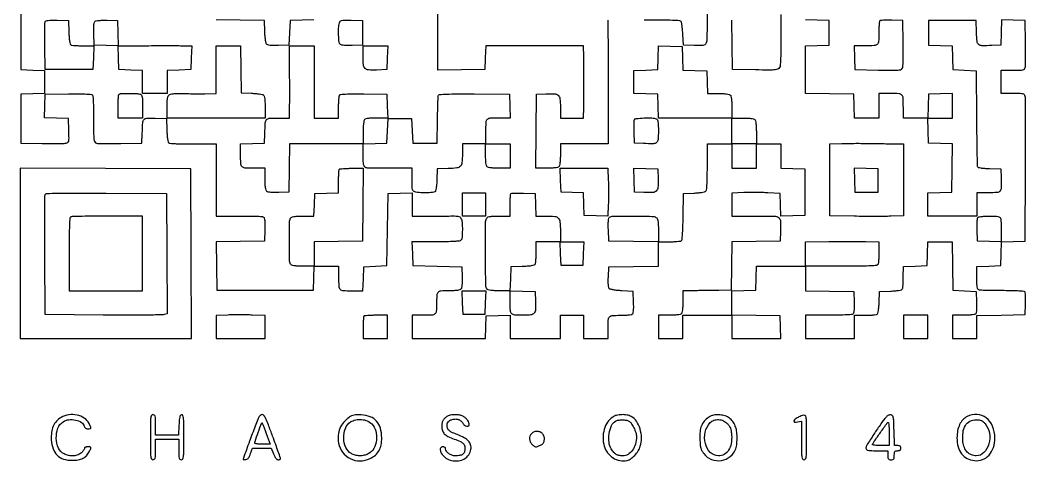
# Model space of a CAD drawing. Extents: x 156 to 936, y 95 to 969.
# Drawn here: x 156 to 936, y 95 to 437 of the extents above; entities that cross this region are included whole.
import ezdxf

# ---------------------------------------------------------------- set-up
doc = ezdxf.new("R2010")
doc.units = 0

msp = doc.modelspace()

# ---------------------------------------------------------------- linework, layer by layer
for points in [[(156.5, 455.5), (156.5, 427), (156.5, 398.5), (165.75, 398.212474), (175, 397.924948), (175, 389), (175, 380.075052), (165.75, 379.787526), (156.5, 379.5), (156.5, 360.5), (156.5, 341.5), (173, 341.233386, 0.003267), (179.486999, 341.170954, 0.004477), (185.324975, 341.205181, 0.002936), (190.219748, 341.30646, 0.051887), (191.78715, 341.511762, 0.118397), (193.070995, 342.163295, 0.167412), (193.7179, 343.257993, 0.054191), (193.921037, 345.419345, 0.004141), (193.78715, 351.278376), (193.5, 360.5), (184.212977, 360.788016), (174.925954, 361.076031), (175.212977, 370.288016), (175.5, 379.5), (193.471635, 379.700404, -0.00349), (202.066851, 379.736243, -0.012629), (207.535465, 379.582705, -0.012092), (211.243763, 379.294705, -0.229632), (212.206323, 378.700404, -0.129345), (212.513158, 377.739109, -0.002653), (212.749726, 372.644153, -0.006048), (212.923558, 366.650904, -0.004009), (212.984687, 359.769052, 0.001723), (213.034963, 348.105465, 0.028883), (213.287849, 344.250582, 0.1118), (213.949055, 342.416074, 0.192457), (215.25, 341.483537, 0.053901), (216.797256, 341.275019, 0.002978), (221.685938, 341.175744, 0.004581), (227.515656, 341.145502, 0.003332), (234, 341.214485), (250.5, 341.5), (250.75303, 349, -0.008062), (251.174048, 357.439007, -0.161069), (252.131127, 359.798383, -0.21244), (254.224343, 360.802761, -0.015449), (260.778718, 360.788514), (269.5, 360.5), (269.792098, 351.532999, 0.009858), (269.991754, 347.71747, 0.020103), (270.327592, 344.736728, 0.019888), (270.755925, 342.535291, 0.190822), (271.292098, 341.766591, 0.119292), (272.152746, 341.455183, 0.008999), (274.642054, 341.226232, 0.012014), (277.656184, 341.076334, 0.008841), (281, 341.049645, -0.001416), (284.92069, 341.076575, -0.000778), (289.720313, 341.08848, -0.000775), (294.591128, 341.085429, -0.001241), (298.75, 341.066053), (308, 341), (308, 313), (308, 285), (316.75, 284.877856, 0.002545), (320.750441, 284.842374, 0.001461), (325.573438, 284.838237, 0.00146), (330.420176, 284.862393, 0.002435), (334.5, 284.914506, -0.009201), (338.041398, 284.911813, -0.012489), (341.235583, 284.770733, -0.009454), (343.871408, 284.538117, -0.12225), (344.791346, 284.20208, -0.184206), (345.390058, 283.350816, -0.036716), (345.719975, 281.487313, -0.025673), (345.862563, 278.665782, -0.007957), (345.791346, 274.41543), (345.5, 265.5), (326.728016, 265.227854), (307.956032, 264.955708), (308.228016, 246.227854), (308.5, 227.5), (346, 227.5), (383.5, 227.5), (383.787526, 236.75), (384.075052, 246), (393.537526, 246), (403, 246), (403, 238.081787, 0.011384), (403.170318, 230.602344, 0.174757), (404.139748, 228.254332, 0.195866), (406.341871, 227.20038, 0.014889), (413.069463, 227), (421.924948, 227), (422.212474, 236.25), (422.5, 245.5), (431.5, 246), (440.5, 246.5), (441, 274.5), (441.5, 302.5), (450.75, 302.787526), (460, 303.075052), (460, 294.037526), (460, 285), (468.75, 284.881396, 0.003027), (472.795634, 284.851055, 0.001644), (477.768566, 284.860216, 0.001637), (482.828258, 284.902736, 0.002591), (487.164267, 284.975847, -0.004947), (492.91022, 285.045651, -0.042418), (495.470048, 284.8339, -0.105963), (496.919805, 284.25744, -0.123067), (497.914267, 283.160193, -0.105733), (498.791865, 280.116446, -0.019195), (498.978899, 274.208462, -0.015801), (498.751825, 268.288247, -0.180798), (497.8, 266.2, -0.171775), (496.578973, 265.617435, -0.0109), (492.562402, 265.28272, -0.01162), (486.814006, 265.06357, -0.003717), (478.262474, 265), (459.924948, 265), (460.212474, 255.75), (460.5, 246.5), (479.5, 246), (498.5, 245.5), (498.793771, 237.655204, -0.01153), (498.842502, 234.264652, -0.021342), (498.701133, 231.514748, -0.023545), (498.405224, 229.431833, -0.126804), (497.921326, 228.405204, -0.144912), (496.943902, 227.750408, -0.038672), (495.098201, 227.327728, -0.027367), (492.391264, 227.07498, -0.009595), (488.484544, 227, 0.016317), (482.246048, 226.796357, 0.194838), (480.116228, 225.76723, 0.173287), (479.172338, 223.488214, 0.012373), (479, 216.525201, -0.02159), (478.762257, 211.021987, -0.210194), (477.668924, 209.023995, -0.154717), (475.274938, 208.153545, -0.010435), (467.918213, 208), (460, 208), (460, 199), (460, 190), (488.461067, 190), (516.922134, 190), (517.211067, 198.75), (517.5, 207.5), (526.75, 207.787526), (536, 208.075052), (536, 199.037526), (536, 190), (555.5, 190), (575, 190), (575, 199), (575, 208), (584, 208), (593, 208), (593, 199), (593, 190), (602.5, 190), (612, 190), (612, 197.418213, -0.012045), (612.169488, 204.452803, -0.170409), (613.103321, 206.752319, -0.196932), (615.216333, 207.795471, -0.016954), (621.356989, 208.015313, 0.009288), (624.570103, 208.081049, 0.012325), (627.487838, 208.267102, 0.009701), (629.896861, 208.527636, 0.10999), (630.793098, 208.850966, 0.187221), (631.389362, 209.659703, 0.039341), (631.721251, 211.4185, 0.027159), (631.864234, 214.085459, 0.008519), (631.793098, 218.085653), (631.5, 226.5), (622.795583, 227, -0.010967), (619.381989, 227.271312, -0.015042), (616.327771, 227.674739, -0.01172), (613.836594, 228.140547, -0.145803), (613.000726, 228.594857, -0.155444), (612.558498, 229.454858, -0.019595), (612.289631, 231.55462, -0.019943), (612.157432, 234.29015, -0.011423), (612.205143, 237.594857), (612.5, 245.5), (631.75, 245.771593), (651, 246.043186), (651, 255.521593), (651, 265), (659.25, 265.015313, 0.008715), (662.499311, 265.077986, 0.011727), (665.436726, 265.254937, 0.008914), (667.863889, 265.502015, 0.11214), (668.726088, 265.809551, 0.223435), (669.339909, 266.777433, 0.01141), (669.731244, 270.573985, 0.01247), (670.034694, 276.090119, 0.003691), (670.226088, 284.544238), (670.5, 302.5), (678.452616, 302.795712, 0.011934), (681.592986, 302.987621, 0.0156), (684.450258, 303.320848, 0.013166), (686.789339, 303.731108, 0.123819), (687.702616, 304.168156, 0.188753), (688.359764, 305.357019, 0.015875), (688.7168, 308.91226, 0.013632), (688.939217, 314.323601, 0.003454), (689, 323.122445), (689, 341), (698.5, 341), (708, 341), (708, 331.5), (708, 322), (717.5, 322), (727, 322), (727, 331.5), (727, 341), (736.5, 341), (746, 341), (746, 331.537526), (746, 322.075052), (755.25, 321.787526), (764.5, 321.5), (764.5, 303.5), (764.5, 285.5), (755.289473, 285.212997), (746.078945, 284.925993), (745.789473, 293.712997), (745.5, 302.5), (736, 303, 0.006938), (731.692458, 303.166817, 0.004162), (726.573437, 303.251332, 0.004166), (721.478137, 303.250578, 0.007241), (717.25, 303.15347), (708, 302.806941), (708, 293.90347), (708, 285), (716.75, 284.877856, 0.003081), (720.761632, 284.846577, 0.001745), (725.621493, 284.855586, 0.001741), (730.520626, 284.898823, 0.002865), (734.663595, 284.973564, -0.021345), (741.781619, 284.838912, -0.189825), (744.56881, 283.537683, -0.181798), (745.785214, 280.653825, -0.019299), (745.79184, 273.237562), (745.5, 265.5), (726.771984, 265.228016), (708.043969, 264.956031), (707.771984, 246.228016), (707.5, 227.5), (698, 227.329024, -0.000729), (693.692568, 227.257785, -0.000437), (688.573437, 227.185059, -0.000437), (683.478045, 227.121575, -0.00076), (679.25, 227.079024), (670, 227), (670, 218.7, -0.011084), (669.92177, 215.171507, -0.020332), (669.677711, 212.306878, -0.021091), (669.310542, 210.139671, -0.144849), (668.8, 209.2, -0.144849), (667.860329, 208.689458, -0.021091), (665.693122, 208.322289, -0.020332), (662.828493, 208.07823, -0.011084), (659.3, 208), (651, 208), (651, 199), (651, 190), (660.5, 190), (670, 190), (670, 199), (670, 208), (689, 208), (708, 208), (708, 199), (708, 190), (727.038933, 190), (746.077866, 190), (745.788933, 198.75), (745.5, 207.5), (726.75, 207.772065), (708, 208.044131), (708, 217.484539), (708, 226.924948), (717.25, 227.212474), (726.5, 227.5), (726.787526, 236.75), (727.075052, 246), (746.037526, 246), (765, 246), (765, 236.522065), (765, 227.044131), (783.75, 226.772065), (802.5, 226.5), (802.793098, 218.085653, -0.008519), (802.864234, 214.085459, -0.027159), (802.721251, 211.4185, -0.039341), (802.389362, 209.659703, -0.187221), (801.793098, 208.850966, -0.128063), (800.767033, 208.521621, -0.002999), (795.665785, 208.267102, -0.006444), (789.645645, 208.080621, -0.004304), (782.75, 208.015313), (765, 208), (765, 199), (765, 190), (784, 190), (803, 190), (803, 199), (803, 208), (811.25, 208.015313, 0.008579), (814.497876, 208.077072, 0.011582), (817.430835, 208.251296, 0.008725), (819.854929, 208.494381, 0.112667), (820.706033, 208.797157, 0.192561), (821.236162, 209.533237, 0.02067), (821.666992, 211.63313, 0.020911), (822.005667, 214.460658, 0.010674), (822.206033, 218.031844), (822.5, 226.5), (830.968156, 226.793967, 0.010674), (834.539342, 226.994333, 0.020911), (837.36687, 227.333008, 0.02067), (839.466763, 227.763838, 0.192561), (840.202843, 228.293967, 0.112531), (840.505585, 229.144249, 0.008778), (840.748704, 231.558142, 0.011623), (840.922925, 234.478979, 0.008617), (840.984687, 237.712474), (841, 245.924948), (850.25, 246.212474), (859.5, 246.5), (859.787526, 255.75), (860.075052, 265), (869.515461, 265), (878.955869, 265), (879.227935, 246.25), (879.5, 227.5), (888.5, 227), (897.5, 226.5), (897.793098, 218.085653, -0.008519), (897.864234, 214.085459, -0.027159), (897.721251, 211.4185, -0.039341), (897.389362, 209.659703, -0.187221), (896.793098, 208.850966, -0.110402), (895.894283, 208.527533, -0.00954), (893.45641, 208.267102, -0.012203), (890.504112, 208.081041, -0.00917), (887.25, 208.015313), (879, 208), (879, 199), (879, 190), (888.5, 190), (898, 190), (898, 198.977935), (898, 207.955869), (916.75, 208.227935), (935.5, 208.5), (935.792979, 216.907021, 0.010281), (935.839885, 220.193128, 0.014674), (935.735951, 223.108424, 0.010537), (935.52991, 225.49676, 0.171211), (935.187424, 226.212576, 0.182288), (934.389009, 226.573715, 0.003293), (929.645025, 226.847166, 0.007725), (924.049753, 227.046122, 0.005024), (917.581456, 227.111111, -0.003074), (911.075329, 227.151111, -0.004522), (905.35971, 227.273095, -0.002192), (900.510991, 227.44173, -0.081998), (899.437012, 227.662544, -0.213137), (898.732081, 228.368885, -0.053255), (898.306136, 229.983044, -0.030567), (898.065016, 232.640834, -0.00734), (898, 237.069463), (898, 245.924948), (907.25, 246.212474), (916.5, 246.5), (916.787036, 255.712964), (917.074071, 264.925929), (926.287036, 265.212964), (935.5, 265.5), (935.776118, 320.5, 0.000946), (935.842591, 341.744487, 0.001484), (935.810983, 360.004687, 0.000367), (935.724204, 375.978155, 0.057952), (935.507066, 377.75, 0.122612), (934.851516, 379.003912, 0.154493), (933.732866, 379.672192, 0.053324), (931.54856, 379.947535, 0.004712), (925.980948, 380), (917, 380), (917, 389), (917, 398), (925.980948, 398, 0.004723), (931.546285, 398.052569, 0.05326), (933.733241, 398.32806, 0.153853), (934.855448, 398.996239, 0.122337), (935.516124, 400.25, 0.054093), (935.724896, 401.805286, 0.002845), (935.823778, 406.832812, 0.00446), (935.854068, 412.824029, 0.003227), (935.785177, 419.5), (935.5, 436.5), (926.286659, 436.787041), (917.073318, 437.074081), (916.786659, 427.287041), (916.5, 417.5), (909.520917, 417.199088, -0.012739), (901.942653, 417.065605, -0.177046), (899.421808, 418.009645, -0.194277), (898.223546, 420.321238, -0.015844), (897.787398, 427.259666), (897.5, 436.5), (879, 436.5), (860.5, 436.5), (860.5, 427), (860.5, 417.5), (869.712964, 417.212964), (878.925929, 416.925929), (879.212964, 407.712964), (879.5, 398.5), (888.5, 398), (897.5, 397.5), (897.754752, 361, 0.001128), (897.884777, 346.920987, 0.00179), (898.066465, 334.866324, 0.000377), (898.272113, 324.269883, 0.0839), (898.458167, 323.289612, 0.243594), (899.067468, 322.735562, 0.024809), (901.039034, 322.314407, 0.022707), (903.855322, 321.987851, 0.00928), (907.703415, 321.789612), (916.5, 321.5), (916.800912, 314.520917, -0.012322), (916.941866, 306.88044, -0.176722), (916.009281, 304.372662, -0.202101), (913.732324, 303.227183, -0.01682), (906.980948, 303), (898, 303), (898, 294), (898, 285), (879, 285), (860, 285), (860, 293.962474), (860, 302.924948), (869.25, 303.212474), (878.5, 303.5), (878.771926, 322.212184), (879.043852, 340.924368), (869.771926, 341.212184), (860.5, 341.5), (860.213788, 351.25), (859.927576, 361), (869.463788, 361), (879, 361), (879, 370.537526), (879, 380.075052), (869.75, 379.787526), (860.5, 379.5), (860.212474, 370.25), (859.924948, 361), (850.462474, 361), (841, 361), (841, 368.918213, 0.01141), (840.829247, 376.400012, 0.175208), (839.85745, 378.747254, 0.195511), (837.650479, 379.800362, 0.014768), (830.893011, 380), (822, 380), (822, 370.5), (822, 361), (812.537526, 361), (803.075052, 361), (802.787526, 370.25), (802.5, 379.5), (783.75, 379.772065), (765, 380.044131), (765, 398.484539), (765, 416.924948), (774.25, 417.212474), (783.5, 417.5), (783.5, 427), (783.5, 436.5), (774.25, 436.787526), (765, 437.075052)], [(611.94444, 437), (612.000755, 408.25, -0.000195), (612.020239, 395.83361, -0.00015), (612.032146, 382.290625, -0.000152), (612.035627, 369.636729, -0.000363), (612.028536, 360.25), (612, 341), (593.5, 341), (575, 341), (575, 332.7, -0.011084), (574.92177, 329.171507, -0.020332), (574.677711, 326.306878, -0.021091), (574.310542, 324.139671, -0.144849), (573.8, 323.2, -0.144917), (572.859654, 322.689253, -0.021075), (570.689794, 322.322156, -0.020312), (567.820731, 322.078183, -0.011054), (564.284665, 322), (555.969329, 322), (556.234665, 350.75), (556.5, 379.5), (563.734468, 379.793496, -0.020779), (570.581767, 379.786611, -0.176675), (573.376493, 378.630306, -0.185863), (574.694661, 375.977918, -0.023427), (575, 369.464816), (575, 361), (584, 361), (593, 361), (593.074074, 369.5, 0.000833), (593.102529, 373.536902, 0.000396), (593.126389, 378.734375, 0.000393), (593.142764, 384.167867, 0.000557), (593.148148, 389, 0.000557), (593.142764, 393.832133, 0.000393), (593.126389, 399.265625, 0.000396), (593.102529, 404.463098, 0.000833), (593.074074, 408.5), (593, 417), (555.037526, 417), (517.075052, 417), (516.787526, 407.75), (516.5, 398.5), (498.25, 398.267027), (480, 398.034054), (480, 426.979501), (480, 455.924948)], [(688.896762, 449.032078, -0.004203), (688.840946, 435.541043, -0.002549), (688.593456, 421.51315, -0.117704), (687.867902, 418.753172, -0.13175), (686.977141, 417.803477, -0.097513), (685.623933, 417.292568, -0.043793), (683.311596, 417.109356, -0.006715), (678.693659, 417.210468), (670.5, 417.5), (670, 426, 0.007979), (669.749484, 429.346792, 0.010698), (669.409226, 432.370313, 0.008061), (669.032598, 434.869389, 0.102535), (668.690983, 435.75, 0.235247), (667.572066, 436.412056, 0.007197), (662.050125, 436.731595, 0.008827), (653.818345, 436.943661, 0.002026), (639.913203, 437)], [(383.925929, 437.074071), (374.712964, 436.787036), (365.5, 436.5), (365, 427), (364.5, 417.5), (356.403945, 417.212045, -0.009286), (352.542386, 417.146465, -0.027996), (349.914254, 417.297926, -0.040696), (348.140288, 417.648101, -0.151604), (347.197621, 418.261881, -0.125475), (346.74742, 419.210577, -0.012743), (346.327227, 421.688932, -0.015307), (345.98723, 424.715916, -0.011626), (345.793676, 428.049836), (345.5, 436.5), (326.712768, 436.772202), (307.925536, 437.044404)], [(745.921242, 441.335901, 0.000562), (745.928444, 434.309368, 0.000558), (745.953634, 426.59532, 0.000658), (745.995235, 419.292529, -0.004858), (745.97554, 412.009596, -0.009316), (745.794145, 406.169879, -0.007523), (745.500828, 401.644882, -0.10327), (745.039588, 400.073971, -0.172788), (743.786318, 398.936038, -0.075137), (741.57363, 398.382787, -0.024806), (737.328326, 398.189842, -0.002035), (726.231644, 398.281442), (708.5, 398.5), (708.228407, 417.75), (707.956814, 437)]]:
    msp.add_lwpolyline(points, format="xyb")
for points in [[(193.792098, 427.532999, 0.009786), (193.991711, 423.707636, 0.020298), (194.326695, 420.737125, 0.020215), (194.75425, 418.552989, 0.195149), (195.292098, 417.798312, 0.112754), (196.145057, 417.495059, 0.00869), (198.579639, 417.251635, 0.011554), (201.525136, 417.077155, 0.008553), (204.787526, 417.015313), (213.075052, 417), (212.787526, 407.75), (212.5, 398.5), (194, 398.5), (175.5, 398.5), (175.226045, 416.466382, -0.002738), (175.157838, 423.447139, -0.004101), (175.181672, 429.543708, -0.001757), (175.263004, 434.747927, -0.087035), (175.459691, 435.755553, -0.230713), (176.132554, 436.383519, -0.046636), (177.779627, 436.724608, -0.028631), (180.436466, 436.867546, -0.007369), (184.733647, 436.789171), (193.5, 436.5)], [(421.5, 427), (421.5, 417.5), (413.655204, 417.206229, -0.01153), (410.264652, 417.157498, -0.021342), (407.514748, 417.298867, -0.023545), (405.431833, 417.594776, -0.126804), (404.405204, 418.078674, -0.194107), (403.439925, 419.868396, -0.016355), (403.020493, 425.202308, -0.022519), (403.016409, 430.743702, -0.054415), (403.639985, 434.78709, -0.110763), (404.30988, 436.066437, -0.165116), (405.383551, 436.710791, -0.057007), (407.450552, 436.916833, -0.004686), (412.876331, 436.78709), (421.5, 436.5)], [(822.702644, 436.369311, 0.172924), (822.422893, 435.779584, 0.006524), (822.206402, 433.309705, 0.011089), (822.050969, 430.335015, 0.007507), (822, 426.940322, -0.015355), (821.796467, 420.314088, -0.197486), (820.737209, 418.128896, -0.172841), (818.381413, 417.168313, -0.011218), (810.880687, 417), (802.924948, 417), (803.212474, 407.75), (803.5, 398.5), (821.72531, 398.227537, 0.00158), (833.86971, 398.084375, 0.028681), (837.742362, 398.273201, 0.116351), (839.570719, 398.915289, 0.19228), (840.510487, 400.227537, 0.053992), (840.72137, 401.795662, 0.002887), (840.822122, 406.826214, 0.004497), (840.853653, 412.822426, 0.00326), (840.785177, 419.5), (840.5, 436.5), (831.952644, 436.785977, 0.007913), (828.626528, 436.84459, 0.011703), (825.709672, 436.781547, 0.007016), (823.290922, 436.638564, 0.179987)], [(231.786519, 426.724571), (232.073037, 416.949142), (251.786519, 417.081529, -0.000744), (259.97841, 417.124356, -0.000712), (268.290501, 417.143609, -0.000705), (275.626217, 417.139816, -0.002561), (280.287526, 417.106959), (289.075052, 417), (288.787526, 407.75), (288.5, 398.5), (279.25, 398.212474), (270, 397.924948), (270, 388.962474), (270, 380), (260.5, 380), (251, 380), (251, 388.962474), (251, 397.924948), (241.75, 398.212474), (232.5, 398.5), (232.212964, 407.712964), (231.925929, 416.925929), (222.712964, 417.212964), (213.5, 417.5), (213.208654, 426.41543, -0.007907), (213.136929, 430.671034, -0.025802), (213.279264, 433.484125, -0.037095), (213.609026, 435.335147, -0.188025), (214.208654, 436.171233, -0.118243), (215.102893, 436.489093, -0.010825), (217.470667, 436.689604, -0.013517), (220.341797, 436.792435, -0.010183), (223.5, 436.755803), (231.5, 436.5)], [(327.227441, 398.75), (327.5, 380.5), (335.452616, 380.204288, -0.011934), (338.592986, 380.012379, -0.0156), (341.450258, 379.679152, -0.013166), (343.789339, 379.268892, -0.123819), (344.702616, 378.831844, -0.156616), (345.288322, 377.912736, -0.030079), (345.679152, 375.949592, -0.024173), (345.924766, 373.166961, -0.009926), (346, 369.377555), (346, 361), (308, 361), (270, 361), (270, 369.377555, -0.009118), (270.074186, 373.44514, -0.028987), (270.330524, 376.151611, -0.043883), (270.773344, 377.96035, -0.13844), (271.47458, 378.978903, -0.125079), (272.589189, 379.508902, -0.024523), (274.802749, 379.834299, -0.020936), (277.814653, 380.000288, -0.00977), (281.72458, 379.975462, 0.003165), (285.717686, 379.89735, 0.001862), (290.492533, 379.851957, 0.001862), (295.264977, 379.842131, 0.00318), (299.25, 379.874114), (308, 380), (308, 398.5), (308, 417), (317.477441, 417), (326.954883, 417)], [(384, 389), (384, 361), (393.5, 361), (403, 361), (403.015313, 369.25, -0.00854), (403.076816, 372.497473, -0.011541), (403.250274, 375.429181, -0.008672), (403.492239, 377.852426, -0.112816), (403.793677, 378.700404, -0.229632), (404.756237, 379.294705, -0.012092), (408.464535, 379.582705, -0.012629), (413.933149, 379.736243, -0.00349), (422.528365, 379.700404), (440.5, 379.5), (440.787526, 370.25), (441.075052, 361), (432.737526, 361, 0.01101), (429.190499, 360.921884, 0.020283), (426.315021, 360.678036, 0.021051), (424.141321, 360.311042, 0.145015), (423.2, 359.8, 0.147163), (422.68263, 358.837391, 0.020491), (422.317892, 356.576741, 0.019645), (422.076686, 353.556772, 0.010104), (422, 349.762474), (422, 340.924948), (431.25, 341.212474), (440.5, 341.5), (441, 351), (441.5, 360.5), (450.5, 360.5), (459.5, 360.5), (460, 351), (460.5, 341.5), (470, 341.5), (479.5, 341.5), (479.730145, 359.477068, -0.002308), (479.85167, 366.453251, -0.003488), (480.027887, 372.525702, -0.001376), (480.229614, 377.730374, -0.081408), (480.420551, 378.653556, -0.293748), (481.275921, 379.281112, -0.006181), (486.76647, 379.551362, -0.008734), (494.813172, 379.707103, -0.002087), (508.190406, 379.676488), (535.5, 379.5), (535.787526, 370.25), (536.075052, 361), (528.119313, 361, 0.011676), (520.578687, 360.823888, 0.180709), (518.23551, 359.821417, 0.191194), (517.190859, 357.550484, 0.01333), (517, 350.393011), (517, 341), (526.5, 341), (536, 341), (536, 331.5), (536, 322), (527.7, 322, -0.011084), (524.171507, 322.07823, -0.020332), (521.306878, 322.322289, -0.021091), (519.139671, 322.689458, -0.144849), (518.2, 323.2, -0.144849), (517.689458, 324.139671, -0.021091), (517.322289, 326.306878, -0.020332), (517.07823, 329.171507, -0.011084), (517, 332.7), (517, 341), (508, 341), (499, 341), (499, 333.19113, -0.021393), (498.710893, 326.437187, -0.172022), (497.445101, 323.649791, -0.172829), (494.709314, 322.289094, -0.021639), (488, 321.778245), (479.5, 321.5), (479.206033, 313.031844, -0.010674), (479.005667, 309.460658, -0.020911), (478.666992, 306.63313, -0.02067), (478.236162, 304.533237, -0.192561), (477.706033, 303.797157, -0.129551), (475.866154, 303.210824, -0.010011), (470.644524, 303.049855, -0.013912), (465.431055, 303.138633, -0.0543), (462.25, 303.630286, -0.119916), (460.997888, 304.315178, -0.150802), (460.33029, 305.448787, -0.0534), (460.053433, 307.631257, -0.00487), (460, 313.116631), (460, 322), (450.75, 322.063971, 0.001563), (446.548172, 322.079893, 0.000927), (441.538559, 322.073922, 0.000928), (436.541417, 322.049427, 0.001598), (432.381264, 322.008014, -0.01619), (425.51518, 322.140041, -0.201637), (423.218505, 323.248165, -0.170998), (422.204663, 325.753009, -0.010999), (422.013655, 333.75), (422, 341), (393.522065, 341), (365.044131, 341), (364.772065, 322.25), (364.5, 303.5), (356.655204, 303.206229, -0.01153), (353.264652, 303.157498, -0.021342), (350.514748, 303.298867, -0.023545), (348.431833, 303.594776, -0.126804), (347.405204, 304.078674, -0.145524), (346.748928, 305.060853, -0.03848), (346.326735, 306.921657, -0.027148), (346.0746, 309.657348, -0.009406), (346, 313.622445), (346, 322), (337.106989, 322, -0.014732), (330.350994, 322.199102, -0.19511), (328.143776, 323.249844, -0.175559), (327.171283, 325.592092, -0.011491), (327, 333.044262), (327, 340.924948), (336.25, 341.212474), (345.5, 341.5), (345.75303, 349, -0.008402), (346.176069, 357.365335, -0.161469), (347.147153, 359.744619, -0.203902), (349.278201, 360.802642, -0.014636), (356.019052, 361), (365, 361), (365.049036, 370.25, 0.001091), (365.064002, 375.049587, 0.000336), (365.065915, 382.290625, 0.000336), (365.057176, 390.393056, 0.000368), (365.037638, 398.25), (364.977204, 417), (374.488602, 417), (384, 417)], [(440.787526, 407.75), (440.5, 398.5), (432.520365, 398.203802, -0.024754), (426.179672, 398.2824, -0.188489), (423.521953, 399.515788, -0.172538), (422.277182, 402.288424, -0.02007), (422, 409.19113), (422, 417), (431.537526, 417), (441.075052, 417)], [(669.787036, 407.287036), (670.074071, 398.074071), (679.287036, 397.787036), (688.5, 397.5), (688.788933, 388.75), (689.077866, 380), (697.338933, 380, -0.011162), (700.8482, 379.921652, -0.020382), (703.701574, 379.67737, -0.021133), (705.86205, 379.31002, -0.144676), (706.8, 378.8, -0.144849), (707.310542, 377.860329, -0.021091), (707.677711, 375.693122, -0.020332), (707.92177, 372.828493, -0.011084), (708, 369.3), (708, 361), (716.3, 361, -0.011084), (719.828493, 360.92177, -0.020332), (722.693122, 360.677711, -0.021091), (724.860329, 360.310542, -0.144849), (725.8, 359.8, -0.147006), (726.316915, 358.838945, -0.020534), (726.681818, 356.584848, -0.019692), (726.923212, 353.57572, -0.010168), (727, 349.8), (727, 341), (717.5, 341), (708, 341), (708, 351), (708, 361), (679.537526, 361), (651.075052, 361), (650.787526, 370.25), (650.5, 379.5), (641.25, 379.787526), (632, 380.075052), (632, 389), (632, 397.924948), (641.25, 398.212474), (650.5, 398.5), (650.788016, 407.787023), (651.076031, 417.074046), (660.288016, 416.787023), (669.5, 416.5)], [(249.418213, 379.393011, -0.192406), (250.217093, 378.653872, -0.06988), (250.688469, 377.154102, -0.034532), (250.937024, 374.571713, -0.00673), (251, 369.893011), (251, 361), (241.5, 361), (232, 361), (232, 369.833333, -0.007039), (232.048334, 373.266524, -0.010477), (232.195833, 376.267708, -0.005871), (232.400808, 378.76784, -0.174709), (232.666667, 379.333333, -0.192867), (233.981803, 379.896108, -0.004931), (240.550861, 379.984299, -0.008182), (246.871554, 379.903379, -0.084511)], [(649.418213, 360.393011, -0.192231), (650.21688, 359.654571, -0.069968), (650.688337, 358.157164, -0.034591), (650.936974, 355.579501, -0.006751), (651, 350.912063, -0.017236), (650.770163, 344.246707, -0.203074), (649.621507, 341.98339, -0.175386), (647.110054, 341.057469, -0.012267), (639.479083, 341.199088), (632.5, 341.5), (632.206869, 349.916411, -0.006125), (632.131923, 353.23728, -0.008183), (632.150171, 356.252242, -0.006003), (632.236697, 358.764851, -0.080166), (632.425484, 359.666411, -0.287353), (633.688319, 360.616026, -0.010601), (639.917157, 361.014803, -0.017294), (646.042601, 361.064717, -0.085198)], [(831.75, 341.063793), (841, 341), (841, 313.036212), (841, 285.072424), (831.25, 284.786212, -0.005573), (826.247186, 284.695144, -0.001813), (818.85625, 284.669796, -0.001807), (810.643566, 284.70109, -0.002035), (802.75, 284.791817), (784, 285.083634), (784, 313.004291), (784, 340.924948), (793.25, 341.212474, -0.004156), (797.51219, 341.309506, -0.002297), (802.720312, 341.360841, -0.002289), (807.999661, 341.364454, -0.003681), (812.5, 341.313793, 0.000868), (817.000323, 341.237811, 0.00054), (822.279688, 341.163546, 0.000542), (827.487862, 341.101549, 0.000981)], [(421.765573, 293.75), (421.5, 265.5), (402.75, 265.227935), (384, 264.955869), (384, 255.477935), (384, 246), (375.7, 246, -0.011084), (372.171507, 246.07823, -0.020332), (369.306878, 246.322289, -0.021091), (367.139671, 246.689458, -0.144849), (366.2, 247.2, -0.195036), (365.051608, 249.914981, -0.003731), (364.935305, 265.5, -0.003731), (365.051608, 281.085019, -0.195036), (366.2, 283.8, -0.144676), (367.13795, 284.31002, -0.021133), (369.298426, 284.67737, -0.020382), (372.1518, 284.921652, -0.011162), (375.661067, 285), (383.922134, 285), (384.211067, 293.75), (384.5, 302.5), (393.75, 302.787526), (403, 303.075052), (403, 311.870859, -0.007069), (403.048335, 315.289663, -0.010516), (403.195833, 318.278732, -0.005912), (403.400837, 320.768224, -0.174595), (403.666667, 321.333333, -0.174756), (404.232318, 321.599203, -0.005854), (406.736866, 321.804167, -0.010461), (409.743079, 321.951667, -0.007026), (413.18224, 322), (422.031147, 322)], [(612.18138, 312.544489, -0.005273), (612.280394, 308.265879, -0.003192), (612.311844, 303.198972, -0.003197), (612.278776, 298.16764, -0.005617), (612.17809, 294.007915), (611.856179, 284.926852), (602.67809, 285.213426), (593.5, 285.5), (593.211627, 294.211627), (592.923254, 302.923254), (584.211627, 303.211627), (575.5, 303.5), (575.212474, 312.75), (574.924948, 322), (593.393854, 322), (611.86276, 322)], [(650.789532, 313.306341, -0.025297), (650.693059, 306.985322, -0.193533), (649.431174, 304.360856, -0.176584), (646.633594, 303.208572, -0.020426), (639.734468, 303.206504), (632.5, 303.5), (632.211971, 312.788029), (631.923942, 322.076058), (641.211971, 321.788029), (650.5, 321.5)], [(269.759875, 255.77153), (270.019749, 209.043061), (267.759875, 208.494001, -0.057675), (266.004934, 208.276836, -0.000538), (252.945088, 208.187752, -0.00181), (237.910959, 208.155786, -0.001169), (220.5, 208.222471), (175.5, 208.5), (175.239372, 254.5, -0.000997), (175.174287, 272.225103, -0.001596), (175.197198, 287.357597, -0.000282), (175.267665, 300.72814, -0.090314), (175.461789, 301.759906, -0.301449), (176.45055, 302.464468, -0.003096), (185.402033, 302.70934, -0.005599), (198.68089, 302.841585, -0.001079), (222.722417, 302.759906), (269.5, 302.5)], [(555.788933, 293.75), (556.077866, 285), (563.967504, 285, -0.02392), (570.621141, 284.681507, -0.18031), (573.405811, 283.327936, -0.170986), (574.704696, 280.441596, -0.021045), (575, 273.428571), (575, 265), (584.037526, 265), (593.075052, 265), (592.787526, 255.75), (592.5, 246.5), (584, 246.5), (575.5, 246.5), (575.212474, 255.75), (574.924948, 265), (565.462474, 265), (556, 265), (555.984687, 256.75, -0.008591), (555.922842, 253.501991, -0.011595), (555.748365, 250.568616, -0.008743), (555.504907, 248.144238, -0.112618), (555.201688, 247.292098, -0.195149), (554.447011, 246.75425, -0.020215), (552.262875, 246.326695, -0.020298), (549.292364, 245.991711, -0.009786), (545.467001, 245.792098), (536.5, 245.5), (536.212959, 236.286659), (535.925919, 227.073318), (545.712959, 226.786659), (555.5, 226.5), (555.796198, 218.520365, -0.023411), (555.736324, 212.354832, -0.167714), (554.623376, 209.638483, -0.185309), (552.13495, 208.33303, -0.029742), (546.55887, 208.013655, -0.013691), (539.594004, 208.22011, -0.178439), (537.258312, 209.235762, -0.188471), (536.206213, 211.500529, -0.01558), (536, 218.116631), (536, 227), (527.622445, 227, -0.009981), (523.851104, 227.075292, -0.023879), (521.063873, 227.320282, -0.029282), (519.089271, 227.70817, -0.157677), (518.176755, 228.287023, -0.173194), (517.10585, 231.223157, -0.001442), (517.010073, 255.968727, -0.001439), (517.056867, 280.717445, -0.173705), (518.122138, 283.647167, -0.150916), (519.074841, 284.269309, -0.034384), (520.981729, 284.676125, -0.025721), (523.740001, 284.925088, -0.009647), (527.622445, 285), (536, 285), (536, 293.333333, -0.007846), (536.050907, 296.577279, -0.011527), (536.206073, 299.424823, -0.007006), (536.422537, 301.783878, -0.171627), (536.701526, 302.368192, -0.181254), (537.294584, 302.637876, -0.006365), (539.854968, 302.779968, -0.011094), (542.933373, 302.843152, -0.007452), (546.451526, 302.784859), (555.5, 302.5)], [(195.25, 284.337719, 0.286605), (194.579791, 283.416621, 0.006896), (194.265434, 277.906228, 0.008864), (194.055066, 269.647433, 0.001935), (194, 255.416667), (194, 227), (222.5, 227), (251, 227), (251, 256), (251, 285), (223.75, 284.921053, 0.001717), (213.21496, 284.854351, 0.002675), (204.1375, 284.717133, 0.000767), (196.247198, 284.543529, 0.090243)], [(649.150381, 283.919519, -0.138126), (650.119015, 282.987919, -0.086981), (650.671006, 281.50728, -0.039577), (650.937002, 278.963949, -0.006274), (651, 273.943223), (651, 264.956814), (631.75, 265.228407), (612.5, 265.5), (612.208654, 274.41543, -0.007853), (612.136436, 278.673043, -0.0259), (612.278211, 281.4762, -0.03736), (612.606825, 283.313275, -0.193754), (613.205869, 284.127234, -0.138174), (615.926922, 284.906637, -0.002534), (631.053518, 284.895878, -0.002842), (646.055405, 284.723897, -0.119121)], [(916.393011, 283.418213, -0.069848), (916.63146, 282.385589, -0.006768), (916.821697, 279.817202, -0.008488), (916.955645, 276.734479, -0.006612), (917, 273.380687), (917, 264.924948), (907.75, 265.212474), (898.5, 265.5), (898.208654, 274.41543, -0.007874), (898.136581, 278.674656, -0.025891), (898.278743, 281.481964, -0.03736), (898.608404, 283.324421, -0.190691), (899.208654, 284.150117, -0.107982), (900.091332, 284.472535, -0.010487), (902.365802, 284.733216, -0.012916), (905.121612, 284.918989, -0.009869), (908.143011, 284.984687, -0.008442), (912.089976, 284.925952, -0.038989), (914.35885, 284.676047, -0.076097), (915.70187, 284.201663, -0.180148)], [(822, 257.015374, -0.006963), (821.95655, 253.895352, -0.008821), (821.825431, 251.01512, -0.007209), (821.638872, 248.614327, -0.068718), (821.405721, 247.614908, -0.274993), (820.276471, 246.724532, -0.018881), (816.056676, 246.33014, -0.012041), (808.727387, 246.10026, -0.001524), (792.905721, 246.033408), (765, 246.000575), (765, 255.478222), (765, 264.955869), (783.25, 265.227935, -0.002221), (790.988621, 265.308914, -0.001894), (799.15, 265.327134, -0.001909), (806.574392, 265.287242, -0.005417), (811.75, 265.183587), (822, 264.867173)], [(317.075991, 208.212474), (308, 207.924948), (308, 198.962474), (308, 190), (327, 190), (346, 190), (346, 198.933587), (346, 207.867173), (336.075991, 208.183587, 0.004663), (331.617069, 208.284142, 0.002926), (326.401087, 208.322593, 0.002936), (321.265615, 208.300245, 0.005361)], [(422.666667, 207.333333, 0.173108), (422.401196, 206.773194, 0.006456), (422.195833, 204.414583, 0.011027), (422.048357, 201.574835, 0.007459), (422, 198.333333), (422, 190), (431.5, 190), (441, 190), (441, 199), (441, 208), (432.166667, 208, 0.007039), (428.733476, 207.951666, 0.010477), (425.732292, 207.804167, 0.005871), (423.23216, 207.599192, 0.174709)], [(187.741781, 128.775776, 0.079467), (184.181579, 125.873808, 0.079344), (181.701888, 122.004726, 0.071026), (180.367513, 117.179163, 0.047926), (180.183384, 111.460952, 0.067382), (181.584758, 104.481454, 0.115375), (184.736274, 99.481901, 0.120053), (189.67589, 96.523268, 0.076742), (196.326748, 95.535032, 0.039764), (201.028154, 95.936378, 0.074153), (204.657288, 97.10963, 0.085971), (207.429445, 99.140369, 0.072574), (209.551112, 102.09884, 0.010175), (210.762491, 104.563029, 0.17674), (210.838719, 105.440228, 0.307383), (210.309652, 105.896061, 0.028694), (208.5, 106, 0.039918), (207.542746, 105.923454, 0.059192), (206.734375, 105.692898, 0.07785), (206.184436, 105.354616, 0.219408), (206, 104.954545, -0.130216), (205.853657, 104.40215, -0.023416), (205.278977, 103.49517, -0.023867), (204.485184, 102.470946, -0.01959), (203.545455, 101.454545, -0.107258), (200.928027, 99.770575, -0.071106), (197.425898, 99.002028, -0.066752), (193.613015, 99.228217, -0.071293), (190.085185, 100.455949, -0.172392), (185.785374, 105.051917, -0.095469), (184.086053, 112.639321, -0.094247), (185.322617, 120.402004, -0.162624), (189.33489, 125.483773, -0.118256), (193.71818, 127.057128, -0.081284), (199.013372, 126.776162, -0.088259), (203.545217, 124.906518, -0.189126), (205.736884, 121.898154, 0.090595), (206.107165, 121.104378, 0.09298), (206.731486, 120.501171, 0.084759), (207.5841, 120.126883, 0.061213), (208.616631, 120, 0.03275), (210.341076, 120.113072, 0.319965), (210.845872, 120.583615, 0.161951), (210.735916, 121.495864, 0.009046), (209.451451, 124.093882, 0.125826), (205.756634, 128.242656, 0.095404), (200.128225, 130.63984, 0.089832), (193.698308, 130.853539, 0.095117)], [(257, 113.5, 0.001825), (257.040662, 102.362042, 0.026629), (257.278571, 98.4375, 0.103099), (257.868713, 96.652291, 0.267644), (259, 96, 0.157888), (260.078201, 96.349175, 0.176663), (260.6875, 97.25, 0.055952), (260.948615, 99.198839, 0.005351), (261, 104), (261, 112), (270, 112), (279, 112), (279, 104, 0.005351), (279.051385, 99.198839, 0.055952), (279.3125, 97.25, 0.176663), (279.921799, 96.349175, 0.157888), (281, 96, 0.268241), (282.131687, 96.654202, 0.102656), (282.721548, 98.446666, 0.026521), (282.959373, 102.386416, 0.001816), (283, 113.573324, 0.002006), (282.957279, 124.220914, 0.02329), (282.729858, 128.382327, 0.079264), (282.219745, 130.304811, 0.348658), (281.25, 130.81248, 0.182728), (280.345375, 130.257662, 0.103223), (279.774202, 129.085616, 0.04493), (279.429523, 126.921499, 0.007606), (279.207936, 122.739156), (278.915871, 115), (269.957936, 115), (261, 115), (261, 123, 0.005351), (260.948615, 127.801161, 0.055952), (260.6875, 129.75, 0.176663), (260.078201, 130.650825, 0.157888), (259, 131, 0.267644), (257.868713, 130.347709, 0.103099), (257.278571, 128.5625, 0.026629), (257.040662, 124.637958, 0.001825)], [(340.328598, 127.25, 0.010048), (338.255439, 122.002442, 0.001201), (333.932827, 110.297125, 0.000204), (329.164033, 97.271019, 0.087858), (329, 96.344715, 0.346367), (329.132381, 96.176543, 0.040412), (329.637929, 96.096888, 0.034825), (330.339064, 96.092768, 0.02059), (331.171672, 96.180449, 0.105441), (332.249346, 96.581423, 0.085072), (333.166882, 97.412584, 0.06096), (333.980951, 98.760708, 0.025202), (334.755005, 100.75), (336.166667, 105), (343.500626, 105), (350.834584, 105), (352.55315, 100.5, 0.022219), (353.437276, 98.461561, 0.054736), (354.306783, 97.083972, 0.081146), (355.196187, 96.277612, 0.144628), (356.135858, 96, 0.038336), (356.850408, 96.054867, 0.056916), (357.455304, 96.220313, 0.074338), (357.869964, 96.462764, 0.223661), (358.009858, 96.75, 0.087348), (357.917874, 97.315993, 0.000546), (356.20967, 102.2, 0.002207), (354.225152, 107.775341, 0.001403), (351.867714, 114.25, 0.003602), (348.535108, 123.125564, 0.020537), (346.538851, 127.7506, 0.036161), (345.055957, 130.335588, 0.249407), (343.806829, 131, 0.128327), (342.878866, 130.757847, 0.078275), (341.983659, 130.053342, 0.058318), (341.13012, 128.885916, 0.029624)], [(411.091948, 128.837604, 0.066354), (406.760094, 124.931848, 0.080173), (403.926659, 120.253474, 0.079097), (402.684616, 114.868664, 0.062504), (403.019779, 108.891836, 0.115147), (406.128147, 101.743025, 0.119381), (412.046651, 96.821099, 0.117764), (419.63022, 95.112216, 0.109947), (427.379167, 96.941506, 0.062428), (431.559953, 99.654013, 0.08914), (434.378498, 103.049901, 0.082972), (435.965242, 107.405102, 0.047286), (436.466305, 113, 0.064685), (435.450982, 120.510411, 0.117071), (432.511039, 125.935127, 0.121926), (427.544917, 129.321111, 0.073711), (420.542543, 130.803421, 0.015861), (417.201648, 130.902781, 0.050818), (414.988503, 130.672817, 0.063315), (413.139816, 130.0364, 0.035815)], [(428.728718, 123.725827, -0.132174), (431.860711, 118.288182, -0.094124), (432.369336, 111.241274, -0.096622), (430.272872, 104.657799, -0.149246), (426.032733, 100.516927, -0.068035), (422.908869, 99.407018, -0.055043), (419.363685, 99.067234, -0.055677), (415.875221, 99.507924, -0.074302), (412.92045, 100.706063, -0.155176), (408.63254, 105.503873, -0.099083), (406.957674, 112.858279, -0.099293), (408.242993, 120.277401, -0.156581), (412.272224, 125.258798, -0.09168), (416.249826, 126.927342, -0.076958), (420.820692, 127.205262, -0.077583), (425.227006, 126.090745, -0.095994)], [(487.5, 129.792183, 0.053356), (485.438706, 128.297718, 0.082622), (484.073094, 126.581074, 0.079333), (483.302457, 124.461976, 0.045526), (483.031803, 121.75, 0.080653), (483.519507, 118.576291, 0.11698), (484.986389, 116.163959, 0.083066), (487.799762, 114.130696, 0.025514), (492.623054, 112.039844, -0.012571), (497.451956, 110.093384, -0.082757), (499.63409, 108.684088, -0.14375), (500.660633, 106.997185, -0.065375), (501, 104.412739, -0.087676), (500.559327, 101.918984, -0.149004), (499.295326, 100.24114, -0.115862), (497.043461, 99.292703, -0.042008), (493.565741, 99, -0.081272), (490.862685, 99.442286, -0.076202), (488.374815, 100.726398, -0.084952), (486.611193, 102.53536, -0.151957), (486, 104.5, 0.137619), (485.828956, 105.109672, 0.11496), (485.356445, 105.591191, 0.089208), (484.60553, 105.898088, 0.052557), (483.638672, 106, 0.382834), (481.874141, 104.41694, 0.174428), (482.662833, 101.152652, 0.086381), (486.260043, 97.328171, 0.115061), (490.612076, 95.412997, 0.074685), (496.035386, 95.21576, 0.103372), (500.644413, 96.736766, 0.11435), (503.939482, 99.821716, 0.107849), (505.629924, 104.106917, 0.110066), (505.429288, 107.540115, 0.118905), (503.782402, 110.454719, 0.082908), (500.420997, 113.033166, 0.030986), (494.991353, 115.503304, -0.01214), (491.454568, 116.954132, -0.043977), (489.323844, 118.12218, -0.072901), (488.055177, 119.268768, -0.111572), (487.388956, 120.58641, -0.060334), (487.10395, 122.847588, -0.115757), (487.510689, 124.619589, -0.12028), (488.647716, 125.981832, -0.06824), (490.543772, 127.016642, -0.077193), (493.183395, 127.577165, -0.087831), (495.746987, 127.26792, -0.096323), (497.865321, 126.145323, -0.116498), (499.240494, 124.371519, 0.127751), (500.587833, 122.711004, 0.129164), (502.567468, 121.924642, 0.22891), (503.978637, 122.406202, 0.269796), (504.343077, 123.75, 0.055887), (503.630588, 125.566079, 0.051255), (502.516562, 127.237309, 0.049982), (501.055412, 128.684342, 0.047855), (499.315741, 129.836657, 0.084542), (496.799522, 130.672479, 0.038967), (493.347011, 130.928884, 0.038945), (489.920416, 130.648604, 0.090557)], [(615.605025, 129.07832, 0.099308), (611.611288, 125.121026, 0.07695), (609.006453, 119.565199, 0.071792), (608.085752, 113.101044, 0.067888), (608.997347, 106.509475, 0.093021), (611.557692, 101.322207, 0.092801), (615.826294, 97.411141, 0.094244), (621.160258, 95.3502, 0.099573), (626.770444, 95.449581, 0.100321), (629.687622, 96.738955, 0.050714), (632.728385, 99.39243, 0.048707), (635.344687, 102.80114, 0.062116), (637.00643, 106.393918, 0.083621), (637.940876, 112.916536, 0.06796), (636.812449, 119.896946, 0.072063), (633.988811, 125.896936, 0.128147), (629.953117, 129.524244, 0.075963), (626.609722, 130.65308, 0.051307), (622.587999, 130.940942, 0.051892), (618.65968, 130.408331, 0.086312)], [(628.150756, 125.919318, -0.123693), (629.974143, 124.262635, -0.033208), (631.936448, 120.841249, -0.034413), (633.475037, 117.050301, -0.077704), (633.972461, 114, -0.067316), (633.220127, 108.148771, -0.089563), (630.936005, 103.308991, -0.106056), (627.466378, 100.141738, -0.135044), (623.295455, 99.031803, -0.046001), (620.457299, 99.317477, -0.087781), (618.324549, 100.138241, -0.079979), (616.477743, 101.700426, -0.033015), (614.508194, 104.328838, -0.120278), (612.729537, 109.39469, -0.061901), (612.901234, 116.156064, -0.06315), (614.671549, 122.426512, -0.161914), (617.749978, 125.919889, -0.09133), (619.885567, 126.687984, -0.040812), (622.87343, 126.93211, -0.040779), (625.894687, 126.685124, -0.082264)], [(690, 128.819139, 0.06298), (686.580555, 125.826957, 0.086087), (684.430217, 122.354009, 0.072765), (683.356379, 117.915408, 0.032953), (683.199236, 111.922108, 0.012096), (683.470377, 107.681986, 0.044947), (683.943587, 105.049876, 0.060302), (684.798383, 102.959524, 0.035759), (686.276279, 100.704376, 0.139635), (692.258273, 96.2346, 0.129999), (699.874798, 95.426638, 0.13168), (706.822299, 98.48528, 0.144864), (711.004677, 104.514171, 0.053718), (711.873457, 108.561582, 0.030361), (712.091445, 113.580312, 0.030415), (711.707985, 118.479781, 0.065977), (710.700307, 122.111166, 0.05474), (708.657174, 125.748292, 0.080936), (706.081855, 128.337522, 0.081249), (702.825703, 129.968786, 0.055607), (698.75769, 130.756162, 0.020544), (695.885438, 130.868253, 0.053952), (693.838584, 130.642443, 0.061087), (692.03807, 130.006148, 0.032848)], [(704.499025, 124.001017, -0.039187), (705.984321, 122.185354, -0.063892), (706.90155, 120.42224, -0.052046), (707.45471, 118.238524, -0.017974), (707.806475, 114.998696, -0.060042), (707.495223, 108.482894, -0.100521), (705.52912, 103.384242, -0.124752), (702.105255, 100.167845, -0.127165), (697.587648, 99, -0.2021), (691.30474, 101.647694, -0.133658), (687.4462, 108.588146, -0.115671), (687.346544, 117.375534, -0.134242), (691.240926, 124.75, -0.119955), (694.096625, 126.617994, -0.099561), (697.700672, 127.133366, -0.094124), (701.396501, 126.212748, -0.094023)], [(760.072648, 129.201968, 0.033544), (757.210734, 127.532903, 0.170158), (756.126535, 126.072667, 0.469298), (756.670447, 125.235168, 0.078821), (758.866071, 125.323214), (762, 125.95), (762, 110.975, 0.002226), (762.042092, 101.522498, 0.030976), (762.283389, 98.121875, 0.119775), (762.882503, 96.582632, 0.245034), (764, 96, 0.267644), (765.131287, 96.652291, 0.103099), (765.721429, 98.4375, 0.026629), (765.959338, 102.362042, 0.001825), (766, 113.5, 0.002968), (765.923221, 126.43627, 0.087493), (765.316198, 129.654826, 0.375436), (763.721598, 130.50852, 0.058603)], [(827.848815, 129.29402, 0.024306), (823.667571, 123.91789, 0.008294), (818.119435, 115.735212, 0.003575), (812.617315, 107.190555, 0.142182), (812, 105.063582, 0.154964), (812.357578, 103.93754, 0.181367), (813.279763, 103.310694, 0.054846), (815.300609, 103.049402, 0.004751), (820.5, 103), (829, 103), (829, 99.5, 0.021436), (829.084309, 97.534425, 0.13443), (829.428571, 96.6, 0.189121), (830.13778, 96.138668, 0.050766), (831.5, 96, 0.050766), (832.86222, 96.138668, 0.189121), (833.571429, 96.6, 0.13443), (833.915691, 97.534425, 0.021436), (834, 99.5, -0.021436), (834.084309, 101.465575, -0.13443), (834.428571, 102.4, -0.189121), (835.13778, 102.861332, -0.050766), (836.5, 103, 0.044917), (837.682766, 103.106468, 0.124434), (838.4375, 103.45, 0.149477), (838.857434, 104.064742, 0.07578), (839, 105, 0.075488), (838.858469, 105.932103, 0.148179), (838.441467, 106.547429, 0.12477), (837.694553, 106.892444, 0.046149), (836.531735, 107), (834.063471, 107), (833.781735, 118.75, 0.003373), (833.560051, 125.964049, 0.038565), (833.235059, 128.788547, 0.125912), (832.588604, 130.154061, 0.186115), (831.444825, 130.79402, 0.082033), (830.544831, 130.774578, 0.05252), (829.540738, 130.474679, 0.051243), (828.590512, 129.958548, 0.065392)], [(830, 116), (830, 107), (823.416667, 107, -0.011845), (820.915183, 107.059268, -0.02112), (818.865104, 107.243471, -0.018283), (817.341447, 107.502518, -0.467183), (817.166667, 107.828839, -0.054742), (818.477702, 110.27645, -0.003251), (823.279336, 117.181341, -0.001075), (828.506705, 124.561381, -0.230802), (829.25, 124.966194, -0.395277), (829.550263, 124.709249, -0.006668), (829.779688, 122.34632, -0.013048), (829.946086, 119.448528, -0.007817)], [(890.406556, 129.428149, 0.095974), (887.167009, 126.966882, 0.071837), (884.681409, 123.22462, 0.063128), (883.115278, 118.447105, 0.047684), (882.588835, 112.944905, 0.06347), (883.477221, 105.969546, 0.10087), (886.110241, 100.580957, 0.111805), (890.406896, 97.016378, 0.091993), (896.135764, 95.329331, 0.116879), (902.34687, 96.139998, 0.11926), (907.480686, 99.651379, 0.10652), (910.839179, 105.499874, 0.078399), (911.978038, 112.907284, 0.094226), (910.21987, 121.960115, 0.135189), (905.310943, 128.438047, 0.151539), (898.239162, 131.041824, 0.128286)], [(904.371316, 123.970563, -0.132684), (907.73498, 116.744837, -0.109668), (907.337941, 108.233089, -0.126026), (903.535939, 101.527697, -0.203819), (897.5927, 99, -0.098863), (893.746138, 99.768069, -0.10303), (890.553469, 101.949971, -0.095316), (888.322096, 105.386435, -0.072639), (887.249692, 109.753208, -0.050685), (887.290363, 117.162152, -0.108295), (889.095026, 122.562248, -0.14201), (892.585563, 125.81657, -0.117602), (897.54747, 127, -0.028933), (899.879448, 126.864945, -0.075672), (901.493967, 126.42375, -0.079362), (902.859205, 125.536682, -0.034188)], [(346.917347, 116.224166), (349.949694, 108), (343.974847, 108, -0.011784), (341.683453, 108.054009, -0.019387), (339.752237, 108.220313, -0.014098), (338.240953, 108.453152, -0.358438), (337.990214, 108.75, -0.087453), (338.211306, 110.107784, -0.00151), (340.71348, 117.206184, -0.000605), (343.357886, 124.60806, -0.550157), (343.657996, 124.675338, -0.104205), (343.792224, 124.469446, -0.000496), (344.70907, 122.099166, -0.002277), (345.738569, 119.393143, -0.001435)], [(552.654988, 116.171259, 0.089993), (551.443235, 114.221466, 0.105074), (551.081081, 112.075456, 0.10298), (551.621996, 109.934167, 0.083374), (553, 108, 0.034819), (554.591409, 106.616041, 0.130469), (555.807576, 106.120806, 0.115002), (557.19571, 106.262558, 0.024196), (559.476924, 107.171439, 0.103473), (561.466963, 108.63383, 0.121315), (562.565348, 110.696087, 0.116761), (562.60249, 113.095896, 0.091011), (561.587184, 115.507285, 0.118803), (559.753798, 117.229908, 0.111348), (557.292507, 117.980449, 0.11098), (554.740681, 117.602979, 0.117365)]]:
    msp.add_lwpolyline(points, format="xyb", close=True)
for points in [[(156, 256.007138), (156, 190), (222.50719, 190), (289.014379, 190), (288.75719, 255.75), (288.5, 321.5), (222.25, 321.757138), (156, 322.014276)], [(803.211971, 312.788029), (803.5, 303.5), (812.5, 303.5), (821.5, 303.5), (821.5, 312.5), (821.5, 321.5), (812.211971, 321.788029), (802.923942, 322.076058)], [(517, 294), (517, 285), (508, 285), (499, 285), (499, 294), (499, 303), (508, 303), (517, 303)], [(516.787526, 217.75), (516.5, 208.5), (508, 208.5), (499.5, 208.5), (499.212474, 217.75), (498.924948, 227), (508, 227), (517.075052, 227)], [(841, 199), (841, 190), (850.5, 190), (860, 190), (860, 199), (860, 208), (850.5, 208), (841, 208)]]:
    msp.add_lwpolyline(points, close=True)

doc.saveas('drawing.dxf')
